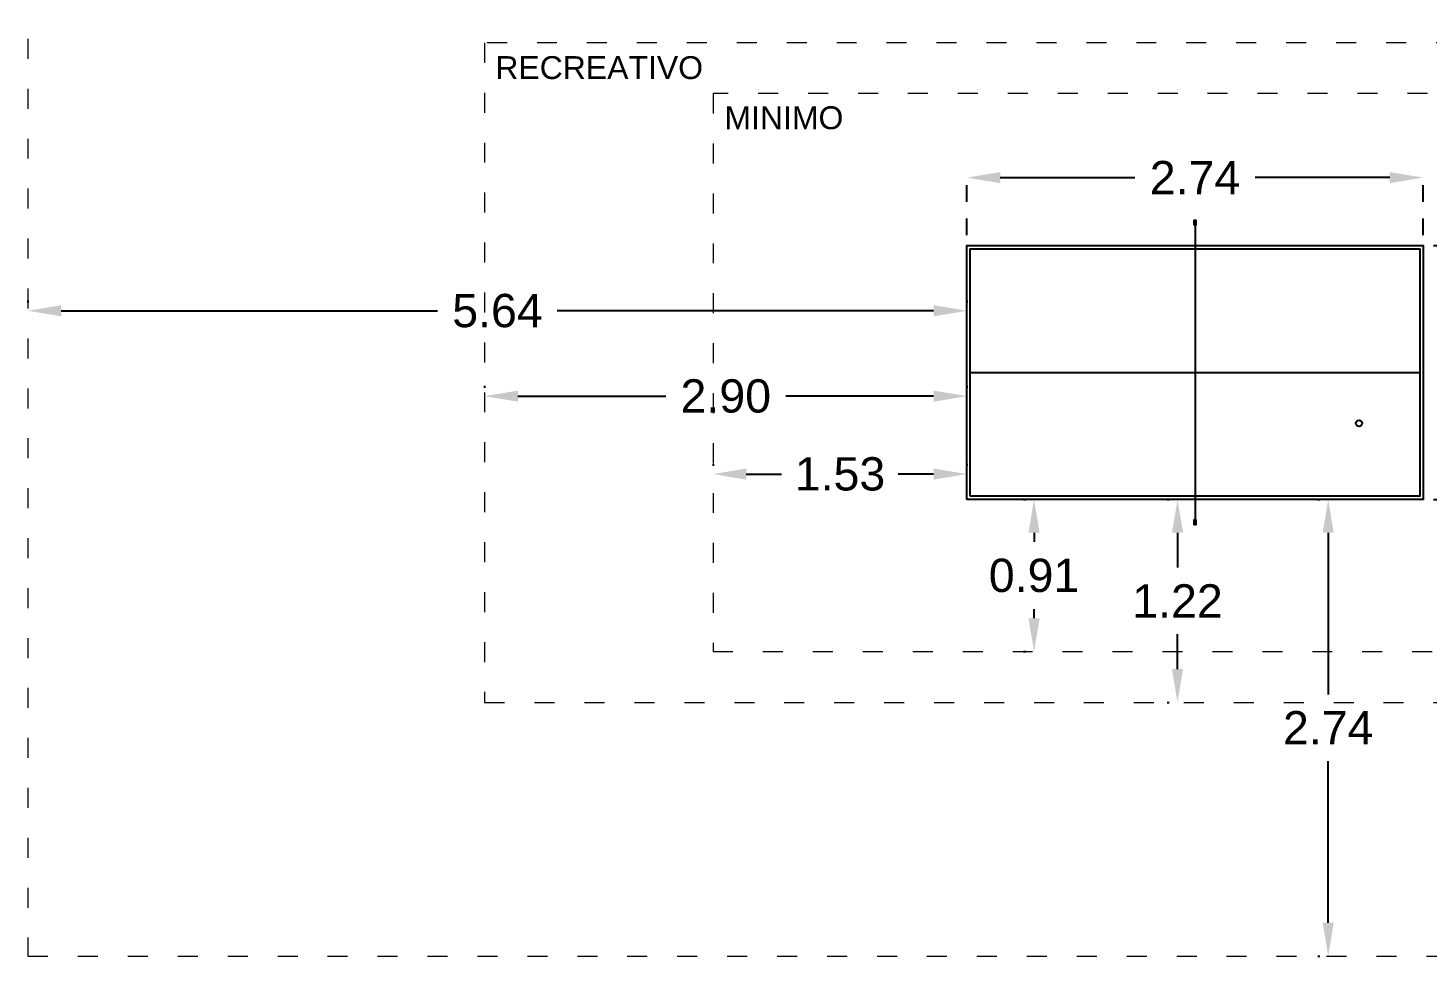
# Model space of a CAD drawing. Header units: millimetres. Extents: x 10.2 to 24.2, y 0.9 to 9.9.
# Drawn here: x 10.2 to 18.6, y 0.92 to 6.5 of the extents above; entities that cross this region are included whole.
import ezdxf

# ---------------------------------------------------------------- set-up
doc = ezdxf.new("R2010")
doc.units = ezdxf.units.MM
doc.linetypes.add('ACAD_ISO03W100', pattern=[30, 12, -18])
doc.linetypes.add('ACAD_ISO07W100', pattern=[3, 0, -3])
doc.styles.get("Standard").update_dxf_attribs({"font": 'arial.ttf'})
doc.dimstyles.new('cotas', dxfattribs={"dimtxt": 0.08, "dimasz": 0.08, "dimexe": 0.05, "dimexo": 0.0625, "dimgap": 0.03, "dimtad": 0, "dimtih": 1, "dimtoh": 1, "dimzin": 0, "dimdsep": 46, "dimtxsty": 'Standard', "dimcen": 0.09, "dimadec": 0, "dimazin": 0, "dimtfac": 1, "dimtofl": 0, "dimtmove": 0, "dimatfit": 3, "dimfxl": 0, "dimtolj": 1, "dimtzin": 0, "dimarcsym": 0})

# ---------------------------------------------------------------- blocks, each defined once
blk = doc.blocks.new('*D19')
at = {"color": 0, "linetype": 'ACAD_ISO07W100', "lineweight": -2, "ltscale": 0.03, "transparency": 16777216}
for p, q in [((14.3138, 3.8829), (14.3138, 3.8704)), ((15.8392, 3.8829), (15.8392, 3.8704))]:
    blk.add_line(p, q, dxfattribs=at)
at = {"color": 0, "lineweight": -2, "ltscale": 0.03, "transparency": 16777216}
for p, q in [((14.5138, 3.8204), (14.7262, 3.8204)), ((15.6392, 3.8204), (15.4269, 3.8204))]:
    blk.add_line(p, q, dxfattribs=at)
at = {"color": 0, "ltscale": 0.03, "transparency": 16777216}
for points in [[(14.5138, 3.8537), (14.5138, 3.787), (14.3138, 3.8204)], [(15.6392, 3.8537), (15.6392, 3.787), (15.8392, 3.8204)]]:
    blk.add_solid(points, dxfattribs=at)
at = {"layer": 'Defpoints', "color": 0, "ltscale": 0.03, "transparency": 16777216}
for p in [(14.3138, 3.8204), (14.3138, 3.8204), (15.8392, 3.8204)]:
    blk.add_point(p, dxfattribs=at)
at = {"color": 0, "lineweight": 9, "ltscale": 0.03, "transparency": 16777216, "insert": (15.0765, 3.8204), "char_height": 0.2, "attachment_point": 5}
blk.add_mtext('\\A1;1.53', dxfattribs=at)
blk = doc.blocks.new('*D20')
at = {"color": 0, "linetype": 'ACAD_ISO07W100', "lineweight": -2, "ltscale": 0.03, "transparency": 16777216}
for p, q in [((12.9422, 4.351), (12.9422, 4.3385)), ((15.8392, 4.351), (15.8392, 4.3385))]:
    blk.add_line(p, q, dxfattribs=at)
at = {"color": 0, "lineweight": -2, "ltscale": 0.03, "transparency": 16777216}
for p, q in [((13.1422, 4.2885), (14.0296, 4.2885)), ((15.6392, 4.2885), (14.7518, 4.2885))]:
    blk.add_line(p, q, dxfattribs=at)
at = {"color": 0, "ltscale": 0.03, "transparency": 16777216}
for points in [[(13.1422, 4.3218), (13.1422, 4.2551), (12.9422, 4.2885)], [(15.6392, 4.3218), (15.6392, 4.2551), (15.8392, 4.2885)]]:
    blk.add_solid(points, dxfattribs=at)
at = {"layer": 'Defpoints', "color": 0, "ltscale": 0.03, "transparency": 16777216}
for p in [(12.9422, 4.2885), (12.9422, 4.2885), (15.8392, 4.2885)]:
    blk.add_point(p, dxfattribs=at)
at = {"color": 0, "lineweight": 9, "ltscale": 0.03, "transparency": 16777216, "insert": (14.3907, 4.2885), "char_height": 0.2, "attachment_point": 5}
blk.add_mtext('\\A1;2.90', dxfattribs=at)
blk = doc.blocks.new('*D21')
at = {"color": 0, "linetype": 'ACAD_ISO07W100', "lineweight": -2, "ltscale": 0.03, "transparency": 16777216}
for p, q in [((10.199, 4.864), (10.199, 4.8515)), ((15.8392, 4.864), (15.8392, 4.8515))]:
    blk.add_line(p, q, dxfattribs=at)
at = {"color": 0, "lineweight": -2, "ltscale": 0.03, "transparency": 16777216}
for p, q in [((10.399, 4.8015), (12.6598, 4.8015)), ((15.6392, 4.8015), (13.3785, 4.8015))]:
    blk.add_line(p, q, dxfattribs=at)
at = {"color": 0, "ltscale": 0.03, "transparency": 16777216}
for points in [[(10.399, 4.8348), (10.399, 4.7681), (10.199, 4.8015)], [(15.6392, 4.8348), (15.6392, 4.7681), (15.8392, 4.8015)]]:
    blk.add_solid(points, dxfattribs=at)
at = {"layer": 'Defpoints', "color": 0, "ltscale": 0.03, "transparency": 16777216}
for p in [(10.199, 4.8015), (10.199, 4.8015), (15.8392, 4.8015)]:
    blk.add_point(p, dxfattribs=at)
at = {"color": 0, "lineweight": 9, "ltscale": 0.03, "transparency": 16777216, "insert": (13.0191, 4.8015), "char_height": 0.2, "attachment_point": 5}
blk.add_mtext('\\A1;5.64', dxfattribs=at)
blk = doc.blocks.new('*D22')
at = {"color": 0, "linetype": 'ACAD_ISO07W100', "lineweight": -2, "ltscale": 0.03, "transparency": 16777216}
for p, q in [((17.0414, 3.6677), (17.0539, 3.6677)), ((17.0414, 2.449), (17.0539, 2.449))]:
    blk.add_line(p, q, dxfattribs=at)
at = {"color": 0, "lineweight": -2, "ltscale": 0.03, "transparency": 16777216}
for p, q in [((17.1039, 3.4677), (17.1039, 3.2587)), ((17.1039, 2.649), (17.1039, 2.8579))]:
    blk.add_line(p, q, dxfattribs=at)
at = {"color": 0, "ltscale": 0.03, "transparency": 16777216}
for points in [[(17.0706, 3.4677), (17.1373, 3.4677), (17.1039, 3.6677)], [(17.0706, 2.649), (17.1373, 2.649), (17.1039, 2.449)]]:
    blk.add_solid(points, dxfattribs=at)
at = {"layer": 'Defpoints', "color": 0, "ltscale": 0.03, "transparency": 16777216}
for p in [(17.1039, 3.6677), (17.1039, 3.6677), (17.1039, 2.449)]:
    blk.add_point(p, dxfattribs=at)
at = {"color": 0, "lineweight": 9, "ltscale": 0.03, "transparency": 16777216, "insert": (17.1039, 3.0583), "char_height": 0.2, "attachment_point": 5}
blk.add_mtext('\\A1;1.22', dxfattribs=at)
blk = doc.blocks.new('*D23')
at = {"color": 0, "linetype": 'ACAD_ISO07W100', "lineweight": -2, "ltscale": 0.03, "transparency": 16777216}
for p, q in [((16.1797, 3.6677), (16.1922, 3.6677)), ((16.1797, 2.7538), (16.1922, 2.7538))]:
    blk.add_line(p, q, dxfattribs=at)
at = {"color": 0, "lineweight": -2, "ltscale": 0.03, "transparency": 16777216}
for p, q in [((16.2422, 3.4677), (16.2422, 3.4129)), ((16.2422, 2.9538), (16.2422, 3.0086))]:
    blk.add_line(p, q, dxfattribs=at)
at = {"color": 0, "ltscale": 0.03, "transparency": 16777216}
for points in [[(16.2089, 3.4677), (16.2756, 3.4677), (16.2422, 3.6677)], [(16.2089, 2.9538), (16.2756, 2.9538), (16.2422, 2.7538)]]:
    blk.add_solid(points, dxfattribs=at)
at = {"layer": 'Defpoints', "color": 0, "ltscale": 0.03, "transparency": 16777216}
for p in [(16.2422, 3.6677), (16.2422, 3.6677), (16.2422, 2.7538)]:
    blk.add_point(p, dxfattribs=at)
at = {"color": 0, "lineweight": 9, "ltscale": 0.03, "transparency": 16777216, "insert": (16.2422, 3.2107), "char_height": 0.2, "attachment_point": 5}
blk.add_mtext('\\A1;0.91', dxfattribs=at)
blk = doc.blocks.new('*D24')
at = {"color": 0, "linetype": 'ACAD_ISO07W100', "lineweight": -2, "ltscale": 0.03, "transparency": 16777216}
for p, q in [((17.9467, 3.6677), (17.9592, 3.6677)), ((17.9467, 0.925), (17.9592, 0.925))]:
    blk.add_line(p, q, dxfattribs=at)
at = {"color": 0, "lineweight": -2, "ltscale": 0.03, "transparency": 16777216}
for p, q in [((18.0092, 3.4677), (18.0092, 2.4967)), ((18.0092, 1.125), (18.0092, 2.0959))]:
    blk.add_line(p, q, dxfattribs=at)
at = {"color": 0, "ltscale": 0.03, "transparency": 16777216}
for points in [[(17.9759, 3.4677), (18.0425, 3.4677), (18.0092, 3.6677)], [(17.9759, 1.125), (18.0425, 1.125), (18.0092, 0.925)]]:
    blk.add_solid(points, dxfattribs=at)
at = {"layer": 'Defpoints', "color": 0, "ltscale": 0.03, "transparency": 16777216}
for p in [(18.0092, 3.6677), (18.0092, 3.6677), (18.0092, 0.925)]:
    blk.add_point(p, dxfattribs=at)
at = {"color": 0, "lineweight": 9, "ltscale": 0.03, "transparency": 16777216, "insert": (18.0092, 2.2963), "char_height": 0.2, "attachment_point": 5}
blk.add_mtext('\\A1;2.74', dxfattribs=at)
blk = doc.blocks.new('*D25')
at = {"color": 0, "linetype": 'ACAD_ISO07W100', "lineweight": -2, "ltscale": 0.03, "transparency": 16777216}
for p, q in [((15.8392, 5.2552), (15.8392, 5.6516)), ((18.5792, 5.2552), (18.5792, 5.6516))]:
    blk.add_line(p, q, dxfattribs=at)
at = {"color": 0, "lineweight": -2, "ltscale": 0.03, "transparency": 16777216}
for p, q in [((16.0392, 5.6016), (16.8481, 5.6016)), ((18.3792, 5.6016), (17.5702, 5.6016))]:
    blk.add_line(p, q, dxfattribs=at)
at = {"color": 0, "ltscale": 0.03, "transparency": 16777216}
for points in [[(16.0392, 5.6349), (16.0392, 5.5682), (15.8392, 5.6016)], [(18.3792, 5.6349), (18.3792, 5.5682), (18.5792, 5.6016)]]:
    blk.add_solid(points, dxfattribs=at)
at = {"layer": 'Defpoints', "color": 0, "ltscale": 0.03, "transparency": 16777216}
for p in [(18.5792, 5.6016), (15.8392, 5.1927), (18.5792, 5.1927)]:
    blk.add_point(p, dxfattribs=at)
at = {"color": 0, "lineweight": 9, "ltscale": 0.03, "transparency": 16777216, "insert": (17.2092, 5.6016), "char_height": 0.2, "attachment_point": 5}
blk.add_mtext('\\A1;2.74', dxfattribs=at)
blk = doc.blocks.new('*D26')
at = {"color": 0, "linetype": 'ACAD_ISO07W100', "lineweight": -2, "ltscale": 0.03, "transparency": 16777216}
for p, q in [((18.6417, 5.1927), (20.5535, 5.1927)), ((18.6417, 3.6677), (20.5535, 3.6677))]:
    blk.add_line(p, q, dxfattribs=at)
at = {"color": 0, "lineweight": -2, "ltscale": 0.03, "transparency": 16777216}
for p, q in [((20.5035, 4.9927), (20.5035, 4.6324)), ((20.5035, 3.8677), (20.5035, 4.228))]:
    blk.add_line(p, q, dxfattribs=at)
at = {"color": 0, "ltscale": 0.03, "transparency": 16777216}
for points in [[(20.4702, 4.9927), (20.5369, 4.9927), (20.5035, 5.1927)], [(20.4702, 3.8677), (20.5369, 3.8677), (20.5035, 3.6677)]]:
    blk.add_solid(points, dxfattribs=at)
at = {"layer": 'Defpoints', "color": 0, "ltscale": 0.03, "transparency": 16777216}
for p in [(18.5792, 5.1927), (18.5792, 3.6677), (20.5035, 3.6677)]:
    blk.add_point(p, dxfattribs=at)
at = {"color": 0, "lineweight": 9, "ltscale": 0.03, "transparency": 16777216, "insert": (20.5035, 4.4302), "char_height": 0.2, "attachment_point": 5}
blk.add_mtext('\\A1;1.53', dxfattribs=at)

msp = doc.modelspace()

# ---------------------------------------------------------------- linework, layer by layer
msp.add_line((17.2092, 5.3152), (17.2092, 3.5452))
at = {"linetype": 'ACAD_ISO03W100', "lineweight": 9, "ltscale": 0.01}
for points in [[(10.199, 0.925), (24.2198, 0.925), (24.2198, 7.9354), (10.199, 7.9354)], [(12.9422, 2.449), (21.4766, 2.449), (21.4766, 6.4114), (12.9422, 6.4114)], [(14.3138, 2.7538), (20.105, 2.7538), (20.105, 6.1066), (14.3138, 6.1066)]]:
    msp.add_lwpolyline(points, close=True, dxfattribs=at)
for points in [[(17.2042, 5.3152), (17.2042, 5.3452), (17.2142, 5.3452), (17.2142, 5.3152)], [(15.8392, 3.6677), (15.8392, 5.1927), (18.5792, 5.1927), (18.5792, 3.6677)], [(15.8592, 3.6877), (15.8592, 5.1727), (18.5592, 5.1727), (18.5592, 3.6877)], [(17.2042, 3.5152), (17.2042, 3.5452), (17.2142, 3.5452), (17.2142, 3.5152)]]:
    msp.add_lwpolyline(points, close=True)
msp.add_lwpolyline([(15.8592, 4.4302), (18.5592, 4.4302)])
msp.add_circle((18.1946, 4.1258), 0.0187)

# ---------------------------------------------------------------- texts
for s, p in [('RECREATIVO', (13.0064, 6.1938)), ('MINIMO', (14.3827, 5.8925))]:
    msp.add_text(s, height=0.13737).set_placement(p)

# ---------------------------------------------------------------- dimensions: what is measured, and where the dimension line sits
at = {"lineweight": 9, "ltscale": 0.03}
for base, p1, p2, picture, middle in [((18.5792, 5.6016), (15.8392, 5.1927), (18.5792, 5.1927), '*D25', (17.2092, 5.6016)), ((10.199, 4.8015), (15.8392, 4.8015), (10.199, 4.8015), '*D21', (13.0191, 4.8015)), ((12.9422, 4.2885), (15.8392, 4.2885), (12.9422, 4.2885), '*D20', (14.3907, 4.2885)), ((14.3138, 3.8204), (15.8392, 3.8204), (14.3138, 3.8204), '*D19', (15.0765, 3.8204))]:
    dim = msp.add_linear_dim(base=base, p1=p1, p2=p2, dimstyle='cotas', override={"dimtxt": 0.2, "dimasz": 0.2, "dimgap": 0.1}, dxfattribs=at)
    dim.commit()
    dim.dimension.update_dxf_attribs({"geometry": picture, "text_midpoint": middle})
for base, p1, p2, picture, middle in [((20.5035288682, 3.6676891289), (18.5791729838, 5.1926891289), (18.5791729838, 3.6676891289), '*D26', (20.5035288682, 4.4301891289)), ((17.1039, 3.6677), (17.1039, 2.449), (17.1039, 3.6677), '*D22', (17.1039, 3.0583)), ((18.0092, 3.6677), (18.0092, 0.925), (18.0092, 3.6677), '*D24', (18.0092, 2.2963))]:
    dim = msp.add_linear_dim(base=base, p1=p1, p2=p2, angle=90, dimstyle='cotas', override={"dimtxt": 0.2, "dimasz": 0.2, "dimgap": 0.1}, dxfattribs=at)
    dim.commit()
    dim.dimension.update_dxf_attribs({"geometry": picture, "text_midpoint": middle})
dim = msp.add_linear_dim(base=(16.2422, 3.6677), p1=(16.2422, 2.7538), p2=(16.2422, 3.6677), angle=90, dimstyle='cotas', override={"dimtxt": 0.2, "dimasz": 0.2, "dimgap": 0.1}, dxfattribs=at)
dim.commit()
dim.dimension.update_dxf_attribs({"geometry": '*D23', "text_midpoint": (16.2422, 3.2107), "dimtype": 160})

doc.saveas('drawing.dxf')
